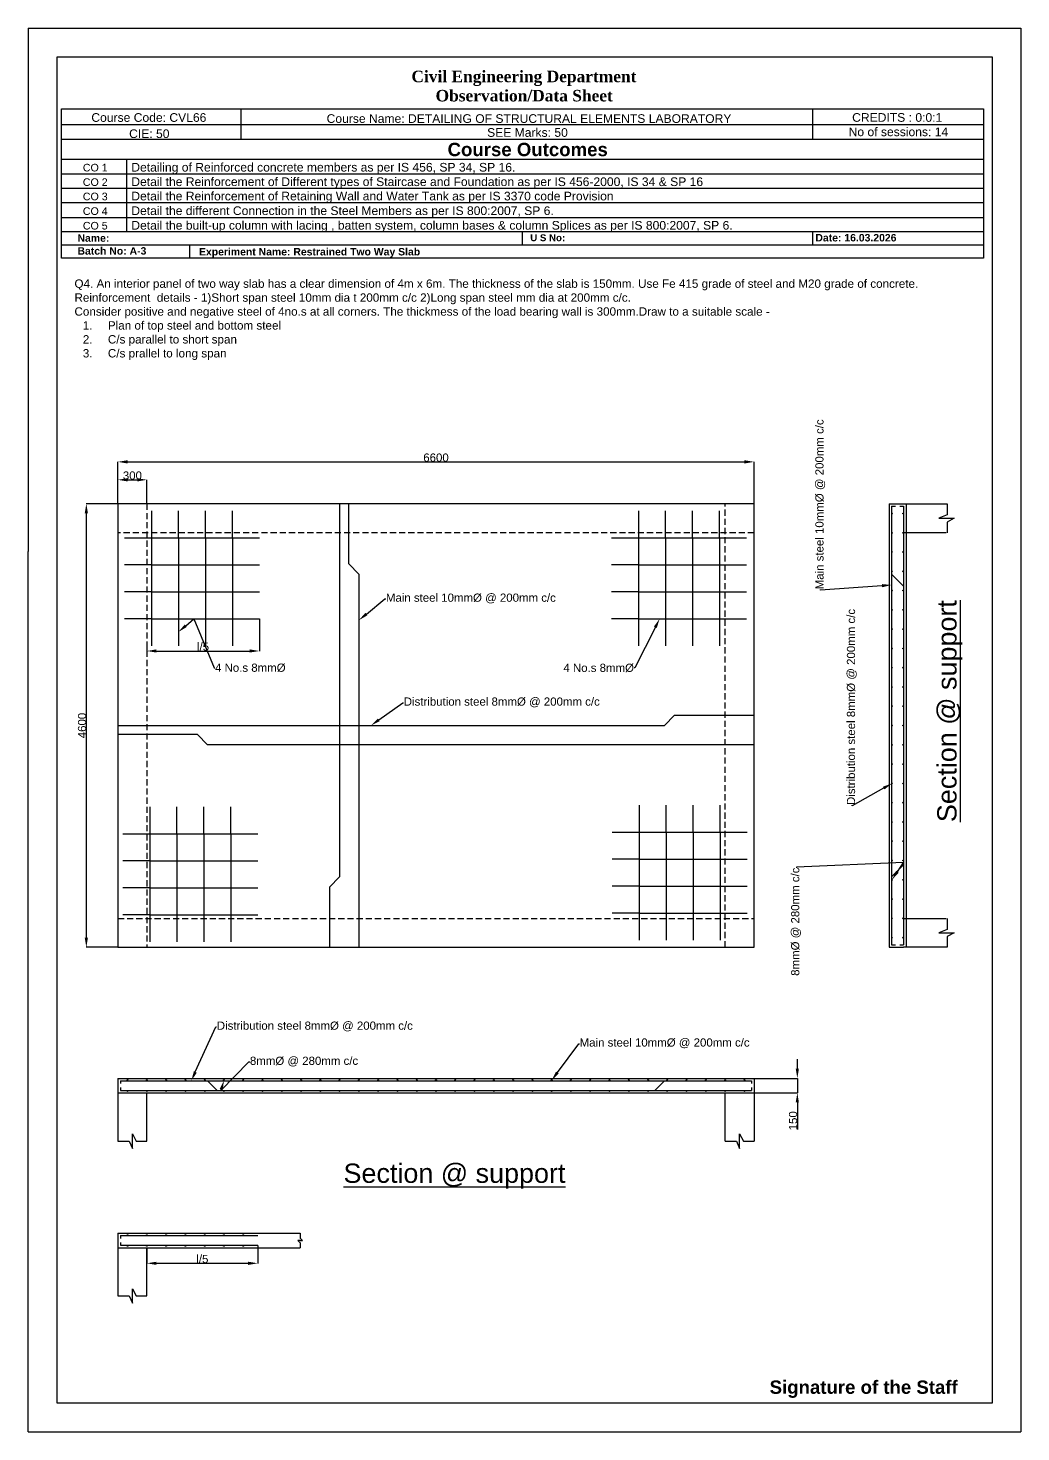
# Model space of a CAD drawing. Header units: millimetres. Extents: x 63881 to 155601, y 40204 to 62481.
# Drawn here: x 127480 to 137781, y 42380 to 56942 of the extents above; entities that cross this region are included whole.
import ezdxf
from ezdxf import colors
from ezdxf.entities.mleader import LeaderData, LeaderLine
from ezdxf.math import Vec2, Vec3

# ---------------------------------------------------------------- set-up
doc = ezdxf.new("R2010")
doc.units = ezdxf.units.MM
doc.linetypes.add('HIDDENX2', pattern=[19.05, 12.7, -6.35])
doc.styles.get("Standard").update_dxf_attribs({"font": 'arial.ttf'})
doc.dimstyles.new('ISO-25', dxfattribs={"dimtxt": 2.5, "dimasz": 2.5, "dimexe": 1.25, "dimexo": 0.625, "dimtad": 1, "dimtxsty": 'Standard', "dimcen": 2.5, "dimadec": 0, "dimazin": 0, "dimtfac": 1, "dimtmove": 0, "dimatfit": 3, "dimfxl": 1, "dimarcsym": 0})

# ---------------------------------------------------------------- blocks, each defined once
blk = doc.blocks.new('*D79')
at = {"color": 0, "lineweight": -2, "transparency": 16777216}
for p, q in [((128411, 52007), (128083, 52007)), ((128084, 51907), (128084, 47507)), ((128411, 47407), (128083, 47407))]:
    blk.add_line(p, q, dxfattribs=at)
at = {"color": 0, "transparency": 16777216}
for points in [[(128067, 51907), (128101, 51907), (128084, 52007)], [(128067, 47507), (128101, 47507), (128084, 47407)]]:
    blk.add_solid(points, dxfattribs=at)
at = {"layer": 'Defpoints', "color": 0, "transparency": 16777216}
for p in [(128412, 52007), (128084, 47407), (128412, 47407)]:
    blk.add_point(p, dxfattribs=at)
at = {"color": 0, "transparency": 16777216, "insert": (128040, 49707), "char_height": 85, "attachment_point": 5, "rotation": 90}
blk.add_mtext('4600', dxfattribs=at)
blk = doc.blocks.new('*D80')
at = {"color": 0, "lineweight": -2, "transparency": 16777216}
for p, q in [((128412, 52007), (128412, 52257)), ((128512, 52256), (128612, 52256)), ((128712, 52007), (128712, 52257))]:
    blk.add_line(p, q, dxfattribs=at)
at = {"color": 0, "transparency": 16777216}
for points in [[(128512, 52273), (128512, 52239), (128412, 52256)], [(128612, 52273), (128612, 52239), (128712, 52256)]]:
    blk.add_solid(points, dxfattribs=at)
at = {"layer": 'Defpoints', "color": 0, "transparency": 16777216}
for p in [(128712, 52256), (128412, 52007), (128712, 52007)]:
    blk.add_point(p, dxfattribs=at)
at = {"color": 0, "transparency": 16777216, "insert": (128562, 52300), "char_height": 85, "attachment_point": 5}
blk.add_mtext('300', dxfattribs=at)
blk = doc.blocks.new('*D81')
at = {"color": 0, "lineweight": -2, "transparency": 16777216}
for p, q in [((135461, 46147), (135461, 46247)), ((135013, 46047), (135462, 46047)), ((135461, 46047), (135461, 45897)), ((135013, 45897), (135462, 45897)), ((135461, 45797), (135461, 45517))]:
    blk.add_line(p, q, dxfattribs=at)
at = {"color": 0, "transparency": 16777216}
for points in [[(135444, 46147), (135477, 46147), (135461, 46047)], [(135444, 45797), (135477, 45797), (135461, 45897)]]:
    blk.add_solid(points, dxfattribs=at)
at = {"layer": 'Defpoints', "color": 0, "transparency": 16777216}
for p in [(135012, 46047), (135012, 45897), (135461, 45897)]:
    blk.add_point(p, dxfattribs=at)
at = {"color": 0, "transparency": 16777216, "insert": (135417, 45607), "char_height": 85, "attachment_point": 5, "rotation": 90}
blk.add_mtext('150', dxfattribs=at)
blk = doc.blocks.new('*D82')
at = {"color": 0, "lineweight": -2, "transparency": 16777216}
for p, q in [((128412, 52007), (128412, 52443)), ((128512, 52442), (134912, 52442)), ((135012, 52007), (135012, 52443))]:
    blk.add_line(p, q, dxfattribs=at)
at = {"color": 0, "transparency": 16777216}
for points in [[(128512, 52459), (128512, 52425), (128412, 52442)], [(134912, 52459), (134912, 52425), (135012, 52442)]]:
    blk.add_solid(points, dxfattribs=at)
at = {"layer": 'Defpoints', "color": 0, "transparency": 16777216}
for p in [(135012, 52442), (128412, 52007), (135012, 52007)]:
    blk.add_point(p, dxfattribs=at)
at = {"color": 0, "transparency": 16777216, "insert": (131712, 52486), "char_height": 85, "attachment_point": 5}
blk.add_mtext('6600', dxfattribs=at)
blk = doc.blocks.new('*D83')
at = {"color": 0, "lineweight": -2, "transparency": 16777216}
for p, q in [((129879, 50813), (129879, 50479)), ((128712, 50515), (128712, 50479)), ((128812, 50480), (129779, 50480))]:
    blk.add_line(p, q, dxfattribs=at)
at = {"color": 0, "transparency": 16777216}
for points in [[(128812, 50497), (128812, 50464), (128712, 50480)], [(129779, 50497), (129779, 50464), (129879, 50480)]]:
    blk.add_solid(points, dxfattribs=at)
at = {"layer": 'Defpoints', "color": 0, "transparency": 16777216}
for p in [(129879, 50814), (128712, 50516), (129879, 50480)]:
    blk.add_point(p, dxfattribs=at)
at = {"color": 0, "transparency": 16777216, "insert": (129295, 50525), "char_height": 85, "attachment_point": 5}
blk.add_mtext('l/5', dxfattribs=at)
blk = doc.blocks.new('*D84')
at = {"color": 0, "lineweight": -2, "transparency": 16777216}
for p, q in [((128712, 44290), (128712, 44127)), ((129863, 44315), (129863, 44127)), ((128812, 44129), (129763, 44129))]:
    blk.add_line(p, q, dxfattribs=at)
at = {"color": 0, "transparency": 16777216}
for points in [[(128812, 44145), (128812, 44112), (128712, 44129)], [(129763, 44145), (129763, 44112), (129863, 44129)]]:
    blk.add_solid(points, dxfattribs=at)
at = {"layer": 'Defpoints', "color": 0, "transparency": 16777216}
for p in [(128712, 44291), (129863, 44316), (129863, 44129)]:
    blk.add_point(p, dxfattribs=at)
at = {"color": 0, "transparency": 16777216, "insert": (129288, 44173), "char_height": 85, "attachment_point": 5}
blk.add_mtext('l/5', dxfattribs=at)

msp = doc.modelspace()

# ---------------------------------------------------------------- linework, layer by layer
for p, q in [((127479.625, 56941.805), (137780.584, 56941.805)), ((127479.625, 56941.805), (127479.625, 51513.917)), ((137780.584, 56941.805), (137780.584, 42379.594)), ((129688.75, 56105.671), (129688.75, 55786.643)), ((135618.685, 56105.671), (135618.685, 55786.643)), ((127825.474, 55940.053), (137391.895, 55940.053)), ((137391.895, 55786.643), (127825.474, 55786.643)), ((127825.474, 55580.697), (137391.895, 55580.697)), ((128501.722, 55580.697), (128501.722, 55428.088)), ((137391.895, 55428.088), (127825.474, 55428.088)), ((128501.722, 55428.088), (128501.722, 55280.302)), ((127825.474, 55280.302), (137391.895, 55280.302)), ((128501.722, 55280.302), (128501.722, 55130.141)), ((137391.895, 55130.141), (127825.474, 55130.141)), ((128501.722, 55130.141), (128501.722, 54976.975)), ((127825.474, 54976.975), (137391.895, 54976.975)), ((128501.722, 54976.975), (128501.722, 54827.002)), ((137391.895, 54827.002), (127825.474, 54827.002)), ((132607.927, 54693.098), (132607.927, 54827.002)), ((135621.184, 54693.098), (135621.184, 54827.002)), ((127825.474, 54693.098), (137391.895, 54693.098)), ((129157.549, 54556.633), (129157.549, 54693.098)), ((128411.923, 52006.875), (128411.923, 47406.875)), ((135011.923, 52006.875), (128411.923, 52006.875)), ((130711.923, 52006.875), (130711.923, 48136.875)), ((130805.857, 51382.941), (130805.857, 52006.875)), ((135011.923, 47406.875), (135011.923, 52006.875)), ((136413.855, 52006.875), (136413.855, 47406.875)), ((136413.855, 52006.875), (136563.855, 52006.875)), ((136563.855, 52006.875), (137013.855, 52006.875)), ((136588.855, 52006.875), (136588.855, 47406.875)), ((128759.027, 51934.055), (128759.027, 50534.055)), ((129039.027, 51654.055), (129039.027, 51934.055)), ((129319.027, 51654.055), (129319.027, 51934.055)), ((129599.027, 51654.055), (129599.027, 51934.055)), ((133812.738, 51935.188), (133812.738, 50535.188)), ((134092.738, 51655.188), (134092.738, 51935.188)), ((134372.738, 51655.188), (134372.738, 51935.188)), ((134652.738, 51655.188), (134652.738, 51935.188)), ((136438.855, 51981.875), (136438.855, 51276.875)), ((136438.855, 51981.875), (136478.855, 51981.875)), ((136523.855, 51981.875), (136563.855, 51981.875)), ((136563.855, 51981.875), (136563.855, 47431.875)), ((137005.855, 51706.875), (136555.855, 51706.875)), ((128479.027, 51654.055), (129879.027, 51654.055)), ((129039.027, 51654.055), (129039.027, 50534.055)), ((129319.027, 51654.055), (129319.027, 50534.055)), ((129599.027, 51654.055), (129599.027, 50534.055)), ((133532.738, 51655.188), (134932.738, 51655.188)), ((134092.738, 51655.188), (134092.738, 50535.188)), ((134372.738, 51655.188), (134372.738, 50535.188)), ((134652.738, 51655.188), (134652.738, 50535.188)), ((127479.625, 42379.594), (127479.625, 51513.917)), ((128759.027, 51374.055), (128479.027, 51374.055)), ((128759.027, 51374.055), (129879.027, 51374.055)), ((130911.923, 51276.875), (130805.857, 51382.941)), ((130911.923, 51276.875), (130911.923, 47406.875)), ((133812.738, 51375.188), (133532.738, 51375.188)), ((133812.738, 51375.188), (134932.738, 51375.188)), ((136438.855, 51276.875), (136438.855, 48136.875)), ((136438.855, 51276.875), (136563.855, 51151.875)), ((128759.027, 51094.055), (128479.027, 51094.055)), ((128759.027, 51094.055), (129879.027, 51094.055)), ((133812.738, 51095.188), (133532.738, 51095.188)), ((133812.738, 51095.188), (134932.738, 51095.188)), ((128759.027, 50814.055), (128479.027, 50814.055)), ((128759.027, 50814.055), (129879.027, 50814.055)), ((133812.738, 50815.188), (133532.738, 50815.188)), ((133812.738, 50815.188), (134932.738, 50815.188)), ((128711.923, 50531.143), (128711.923, 50500.586)), ((134081.923, 49706.875), (134187.989, 49812.941)), ((134187.989, 49812.941), (135011.923, 49812.941)), ((128411.923, 49706.875), (134081.923, 49706.875)), ((129235.857, 49612.941), (128411.923, 49612.941)), ((129341.923, 49506.875), (129235.857, 49612.941)), ((135011.923, 49506.875), (129341.923, 49506.875)), ((128743.274, 48864.511), (128743.274, 47464.511)), ((129023.274, 48584.511), (129023.274, 48864.511)), ((129303.274, 48584.511), (129303.274, 48864.511)), ((129583.274, 48584.511), (129583.274, 48864.511)), ((133819.146, 48880.065), (133819.146, 47480.065)), ((134099.146, 48600.065), (134099.146, 48880.065)), ((134379.146, 48600.065), (134379.146, 48880.065)), ((134659.146, 48600.065), (134659.146, 48880.065)), ((128463.274, 48584.511), (129863.274, 48584.511)), ((129023.274, 48584.511), (129023.274, 47464.511)), ((129303.274, 48584.511), (129303.274, 47464.511)), ((129583.274, 48584.511), (129583.274, 47464.511)), ((133539.146, 48600.065), (134939.146, 48600.065)), ((134099.146, 48600.065), (134099.146, 47480.065)), ((134379.146, 48600.065), (134379.146, 47480.065)), ((134659.146, 48600.065), (134659.146, 47480.065)), ((128743.274, 48304.511), (128463.274, 48304.511)), ((128743.274, 48304.511), (129863.274, 48304.511)), ((133819.146, 48320.065), (133539.146, 48320.065)), ((133819.146, 48320.065), (134939.146, 48320.065)), ((136438.855, 48136.875), (136563.855, 48261.875)), ((130711.923, 48136.875), (130605.857, 48030.809)), ((136438.855, 48136.875), (136438.855, 47431.875)), ((128743.274, 48024.511), (128463.274, 48024.511)), ((128743.274, 48024.511), (129863.274, 48024.511)), ((130605.857, 48030.809), (130605.857, 47406.875)), ((133819.146, 48040.065), (133539.146, 48040.065)), ((133819.146, 48040.065), (134939.146, 48040.065)), ((128743.274, 47744.511), (128463.274, 47744.511)), ((128743.274, 47744.511), (129863.274, 47744.511)), ((133819.146, 47760.065), (133539.146, 47760.065)), ((133819.146, 47760.065), (134939.146, 47760.065)), ((136555.855, 47706.875), (137005.855, 47706.875)), ((128411.923, 47406.875), (135011.923, 47406.875)), ((136413.855, 47406.875), (136563.855, 47406.875)), ((136438.855, 47431.875), (136478.855, 47431.875)), ((136523.855, 47431.875), (136563.855, 47431.875)), ((137013.855, 47406.875), (136563.855, 47406.875)), ((128411.923, 46047.304), (135011.923, 46047.304)), ((128411.923, 46047.304), (128411.923, 45897.304)), ((128436.923, 46022.304), (129341.923, 46022.304)), ((128436.923, 46022.304), (128436.923, 45992.304)), ((129341.923, 46022.304), (134081.923, 46022.304)), ((129341.923, 46022.304), (129441.923, 45922.304)), ((133981.923, 45922.304), (134081.923, 46022.304)), ((134081.923, 46022.304), (134986.923, 46022.304)), ((134986.923, 46022.304), (134986.923, 45992.304)), ((135011.923, 46047.304), (135011.923, 45897.304)), ((128411.923, 45897.304), (135011.923, 45897.304)), ((128411.923, 45897.304), (128411.923, 45397.304)), ((128436.923, 45952.304), (128436.923, 45922.304)), ((128436.923, 45922.304), (134986.923, 45922.304)), ((128711.923, 45397.304), (128711.923, 45897.304)), ((134711.923, 45397.304), (134711.923, 45897.304)), ((134986.923, 45952.304), (134986.923, 45922.304)), ((135011.923, 45897.304), (135011.923, 45397.304)), ((128411.923, 44440.691), (130301.58, 44440.691)), ((128411.923, 44440.691), (128411.923, 44290.691)), ((128436.923, 44415.691), (129341.923, 44415.691)), ((128436.923, 44415.691), (128436.923, 44385.691)), ((129341.923, 44415.691), (129863.274, 44415.691)), ((130301.58, 44440.691), (130301.509, 44389.658)), ((128411.923, 44290.691), (130301.371, 44290.691)), ((128411.923, 44290.691), (128411.923, 43790.691)), ((128436.923, 44345.691), (128436.923, 44315.691)), ((128436.923, 44315.691), (129863.274, 44315.691)), ((128711.923, 43790.691), (128711.923, 44290.691)), ((130301.476, 44365.691), (130277.476, 44365.691)), ((130277.476, 44365.691), (130301.442, 44341.725)), ((130301.442, 44341.725), (130301.371, 44290.691)), ((130301.476, 44365.691), (130325.476, 44365.691)), ((130325.476, 44365.691), (130301.509, 44389.658)), ((127479.625, 42379.594), (133941.026, 42379.594)), ((133941.026, 42379.594), (137780.584, 42379.594))]:
    msp.add_line(p, q)
at = {"linetype": 'HIDDENX2', "ltscale": 5}
for p, q in [((128711.923, 52006.875), (128711.923, 47406.875)), ((134711.923, 47406.875), (134711.923, 52006.875)), ((135011.923, 51706.875), (128411.923, 51706.875)), ((128411.923, 47706.875), (135011.923, 47706.875))]:
    msp.add_line(p, q, dxfattribs=at)
for points in [[(127781.219, 56644.028), (137480.809, 56644.028), (137480.809, 42679.443), (127781.219, 42679.443)], [(127825.474, 56105.671), (137391.895, 56105.671), (137391.895, 54556.633), (127825.474, 54556.633)]]:
    msp.add_lwpolyline(points, close=True)
for points in [[(137013.855, 52006.875), (137013.855, 51890.94), (136928.193, 51858.266), (137088.019, 51858), (137013.855, 51818.079), (137013.855, 51706.875)], [(137013.855, 47706.875), (137013.855, 47590.94), (136928.193, 47558.266), (137088.019, 47558), (137013.855, 47518.079), (137013.855, 47406.875)], [(128410.673, 45397.304), (128529.107, 45397.304), (128561.855, 45320.275), (128562.048, 45471.468), (128601.968, 45397.304), (128711.923, 45397.304)], [(134710.673, 45397.304), (134829.107, 45397.304), (134861.855, 45320.275), (134862.048, 45471.468), (134901.968, 45397.304), (135011.923, 45397.304)], [(128410.673, 43790.691), (128529.107, 43790.691), (128561.855, 43713.663), (128562.048, 43864.856), (128601.968, 43790.691), (128711.923, 43790.691)]]:
    msp.add_lwpolyline(points)
for centre, radius in [((136442.855, 51906.853), 4), ((136559.855, 51906.853), 4), ((136442.855, 51706.875), 4), ((136559.855, 51706.875), 4), ((136442.855, 51506.875), 4), ((136559.855, 51506.875), 4), ((136442.855, 51306.875), 4), ((136559.855, 51306.875), 4), ((136442.855, 51106.875), 4), ((136559.855, 51106.875), 4), ((136442.855, 50906.875), 4), ((136559.855, 50906.875), 4), ((136442.855, 50706.875), 4), ((136559.855, 50706.875), 4), ((136442.855, 50506.875), 4), ((136559.855, 50506.875), 4), ((136442.855, 50306.875), 4), ((136559.855, 50306.875), 4), ((136442.855, 50106.875), 4), ((136559.855, 50106.875), 4), ((136442.855, 49906.875), 4), ((136559.855, 49906.875), 4), ((136442.855, 49706.875), 4), ((136559.855, 49706.875), 4), ((136442.855, 49506.875), 4), ((136559.855, 49506.875), 4), ((136442.855, 49306.875), 4), ((136559.855, 49306.875), 4), ((136442.855, 49106.875), 4), ((136559.855, 49106.875), 4), ((136442.855, 48906.875), 4), ((136559.855, 48906.875), 4), ((136442.855, 48706.875), 4), ((136559.855, 48706.875), 4), ((136442.855, 48506.875), 4), ((136559.855, 48506.875), 4), ((136442.855, 48306.875), 4), ((136559.855, 48306.875), 4), ((136442.855, 48106.875), 4), ((136559.855, 48106.875), 4), ((136442.855, 47906.875), 4), ((136559.855, 47906.875), 4), ((136442.855, 47706.875), 4), ((136559.855, 47706.875), 4), ((136442.855, 47506.875), 4), ((136559.855, 47506.875), 4), ((128511.923, 46027.304), 5), ((128711.923, 46027.304), 5), ((128911.923, 46027.304), 5), ((129111.923, 46027.304), 5), ((129311.923, 46027.304), 5), ((129511.923, 46027.304), 5), ((129711.923, 46027.304), 5), ((129911.923, 46027.304), 5), ((130111.923, 46027.304), 5), ((130311.923, 46027.304), 5), ((130511.923, 46027.304), 5), ((130711.923, 46027.304), 5), ((130911.923, 46027.304), 5), ((131111.923, 46027.304), 5), ((131311.923, 46027.304), 5), ((131511.923, 46027.304), 5), ((131711.923, 46027.304), 5), ((131911.923, 46027.304), 5), ((132111.923, 46027.304), 5), ((132311.923, 46027.304), 5), ((132511.923, 46027.304), 5), ((132711.923, 46027.304), 5), ((132911.923, 46027.304), 5), ((133111.923, 46027.304), 5), ((133311.923, 46027.304), 5), ((133511.923, 46027.304), 5), ((133711.923, 46027.304), 5), ((133911.923, 46027.304), 5), ((134111.923, 46027.304), 5), ((134311.923, 46027.304), 5), ((134511.923, 46027.304), 5), ((134711.923, 46027.304), 5), ((134911.923, 46027.304), 5), ((128511.923, 45917.304), 5), ((128711.923, 45917.304), 5), ((128911.923, 45917.304), 5), ((129111.923, 45917.304), 5), ((129311.923, 45917.304), 5), ((129511.923, 45917.304), 5), ((129711.923, 45917.304), 5), ((129911.923, 45917.304), 5), ((130111.923, 45917.304), 5), ((130311.923, 45917.304), 5), ((130511.923, 45917.304), 5), ((130711.923, 45917.304), 5), ((130911.923, 45917.304), 5), ((131111.923, 45917.304), 5), ((131311.923, 45917.304), 5), ((131511.923, 45917.304), 5), ((131711.923, 45917.304), 5), ((131911.923, 45917.304), 5), ((132111.923, 45917.304), 5), ((132311.923, 45917.304), 5), ((132511.923, 45917.304), 5), ((132711.923, 45917.304), 5), ((132911.923, 45917.304), 5), ((133111.923, 45917.304), 5), ((133311.923, 45917.304), 5), ((133511.923, 45917.304), 5), ((133711.923, 45917.304), 5), ((133911.923, 45917.304), 5), ((134111.923, 45917.304), 5), ((134311.923, 45917.304), 5), ((134511.923, 45917.304), 5), ((134711.923, 45917.304), 5), ((134911.923, 45917.304), 5), ((128511.923, 44420.691), 5), ((128711.923, 44420.691), 5), ((128911.923, 44420.691), 5), ((129111.923, 44420.691), 5), ((129311.923, 44420.691), 5), ((129511.923, 44420.691), 5), ((129711.923, 44420.691), 5), ((128511.923, 44310.691), 5), ((128711.923, 44310.691), 5), ((128911.923, 44310.691), 5), ((129111.923, 44310.691), 5), ((129311.923, 44310.691), 5), ((129511.923, 44310.691), 5), ((129711.923, 44310.691), 5)]:
    msp.add_circle(centre, radius)

# ---------------------------------------------------------------- texts
at = {"attachment_point": 1}
for s, width, gutter_width, heights, insert, char_height in [('\\pxqc;{\\fBookman Old Style|b0|i0|c0|p18;\\H1.16667x;         \\fBookman Old Style|b1|i0|c0|p18;\\H1.14285x;       Civil Engineering Department\\P               Observation/Data Sheet}', 4549.16349, 447.888, [0], (130014.059, 56499.751), 89.577684), ('Course Code: CVL66', 4208.32486, 449.427, [0], (128136.143, 56059.07), 89.88545), ('Course Name: DETAILING OF STRUCTURAL ELEMENTS LABORATORY', 4208.32486, 449.427, [0], (130577.202, 56048.049), 89.88545), ('CREDITS : 0:0:1', 4208.32486, 449.427, [0], (136029.473, 56059.643), 89.88545), ('CIE: 50', 4208.32486, 449.427, [0], (128527.938, 55891.09), 89.8855), ('SEE Marks: 50', 4208.32486, 449.427, [0], (132242.175, 55903.623), 89.88545), ('No of sessions: 14', 4208.32486, 449.427, [0], (135993.134, 55910.414), 89.88545), ('{\\fArial|b1|i0|c0|p34;Course Outcomes}', 4208.32486, 449.427, [0], (131832.092, 55751.542), 138.17098), ('CO 1', 3697.90486, 394.917, [0], (128047.921, 55533.646), 78.9834), ('Detailing of Reinforced concrete members as per IS 456, SP 34, SP 16.', 4208.32486, 449.427, [0], (128550.825, 55543.214), 89.88545), ('CO 2', 3697.90486, 394.917, [0], (128047.921, 55383.448), 78.9834), ('Detail the Reinforcement of Different types of Staircase and Foundation as per IS 456-2000, IS 34 & SP 16', 7271.88965, 449.427, [0], (128550.825, 55393.017), 89.885454), ('CO 3', 3697.90486, 394.917, [0], (128047.921, 55234.475), 78.9834), ('Detail the Reinforcement of Retaining Wall and Water Tank as per IS 3370 code Provision', 6337.96229, 449.427, [0], (128550.825, 55244.043), 89.88545), ('CO 4', 3697.90486, 394.917, [0], (128047.921, 55082.812), 78.9834), ('Detail the different Connection in the Steel Members as per IS 800:2007, SP 6.', 5538.46387, 449.427, [0], (128550.825, 55092.38), 89.88545), ('CO 5', 3697.90486, 394.917, [0], (128047.921, 54931.242), 78.9834), ('Detail the built-up column with lacing , batten system, column bases & column Splices as per IS 800:2007, SP 6.', 7462.92025, 449.427, [0], (128550.825, 54940.811), 89.885454), ('{\\fArial|b1|i0|c0|p34;Name: }', 4208.32486, 449.427, [0], (127992.37, 54802.529), 77.37575), ('{\\fArial|b1|i0|c0|p34;U S No: }', 4208.32486, 449.427, [0], (132689.524, 54802.82), 71.84891), ('{\\fArial|b1|i0|c0|p34;Date: 16.03.2026}', 4208.32486, 449.427, [0], (135648.257, 54805.91), 77.37575), ('{\\fArial|b1|i0|c0|p34;Batch No: A-3}', 4208.32486, 449.427, [0], (127992.37, 54669.057), 77.37575), ('{\\fArial|b1|i0|c0|p34;Experiment Name: Restrained Two Way Slab}', 4208.32486, 449.427, [0], (129253.034, 54660.714), 77.37575), ('Q4. An interior panel of two way slab has a clear dimension of 4m x 6m. The thickness of the slab is 150mm. Use Fe 415 grade of steel and M20 grade of concrete. Reinforcement  details - 1)Short span steel 10mm dia t 200mm c/c 2)Long span steel mm dia at 200mm c/c. \\PConsider positive and negative steel of 4no.s at all corners. The thickmess of the load bearing wall is 300mm.Draw to a suitable scale -\\P\\pxi-3,l4,t4;1.^IPlan of top steel and bottom steel\\P2.^IC/s parallel to short span \\P3.^IC/s prallel to long span', 9473.25673, 433.347, [1005.501], (127960.944, 54334.267), 86.669421), ('{\\LSection @ support}', 4189.60473, 12.5, [0], (130752.233, 45163.167), 200), ('{\\fArial|b1|i0|c0|p34;Signature of the Staff}', 4208.32486, 449.427, [0], (135173.292, 42912.991), 138.17098)]:
    msp.add_mtext_dynamic_manual_height_columns(s, width=width, gutter_width=gutter_width, heights=heights, dxfattribs=dict(at, insert=insert, char_height=char_height))
at = {"insert": (136912.501, 48705.11), "char_height": 200, "attachment_point": 1, "rotation": 90}
msp.add_mtext_dynamic_manual_height_columns('{\\LSection @ support}', width=4189.60473, gutter_width=12.5, heights=[0], dxfattribs=at)

# ---------------------------------------------------------------- dimensions: what is measured, and where the dimension line sits
for base, p2, picture, middle in [((135011.923, 52441.892), (135011.923, 52006.875), '*D82', (131711.923, 52485.916)), ((128711.923, 52256.119), (128711.923, 52006.875), '*D80', (128561.923, 52300.172))]:
    dim = msp.add_linear_dim(base=base, p1=(128411.923, 52006.875), p2=p2, dimstyle='ISO-25', override={"dimtxt": 85, "dimasz": 100})
    dim.commit()
    dim.dimension.update_dxf_attribs({"geometry": picture, "text_midpoint": middle})
for base, p1, p2, picture, middle in [((128083.899, 47406.875), (128411.923, 52006.875), (128411.923, 47406.875), '*D79', (128039.875, 49706.875)), ((135460.611, 45897.304), (135011.923, 46047.304), (135011.923, 45897.304), '*D81', (135416.587, 45606.924))]:
    dim = msp.add_linear_dim(base=base, p1=p1, p2=p2, angle=90, dimstyle='ISO-25', override={"dimtxt": 85, "dimasz": 100})
    dim.commit()
    dim.dimension.update_dxf_attribs({"geometry": picture, "text_midpoint": middle})
for base, p1, p2, picture, middle in [((129879.027, 50480.391), (128711.923, 50515.864), (129879.027, 50814.055), '*D83', (129295.475, 50524.966)), ((129863.274, 44128.556), (128711.923, 44290.691), (129863.274, 44315.691), '*D84', (129287.598, 44173.131))]:
    dim = msp.add_linear_dim(base=base, p1=p1, p2=p2, text='l/5', dimstyle='ISO-25', override={"dimtxt": 85, "dimasz": 100})
    dim.commit()
    dim.dimension.update_dxf_attribs({"geometry": picture, "text_midpoint": middle})

# ---------------------------------------------------------------- leaders
ml = msp.add_multileader_mtext('Standard')
ml.set_content('{\\C256;Main steel 10mm%%C @ 200mm c/c}', color=256)
ml.set_leader_properties()
ml.build(insert=Vec2(0, 0))
ml.multileader.update_dxf_attribs({"arrow_head_size": 100})
ctx = ml.context
ctx.base_point, ctx.char_height, ctx.arrow_head_size, ctx.plane_origin, ctx.plane_x_axis, ctx.plane_y_axis = Vec3(135702.54, 51117.655), 85, 100, Vec3(136438.855, 51165.332), Vec3(0, 1), Vec3(-1, 0)
notes = []
notes.append((ctx, [(1, (1, 1, 0), (135702.54, 51109.655), (0, 1), 8, [(0, [(136438.855, 51165.332)], 0, [])])]))
ctx.mtext.insert, ctx.mtext.text_direction, ctx.mtext.rotation, ctx.mtext.flow_direction = Vec3(135647.545, 51119.655), Vec3(0, 1), 1.570796327, 5
ml = msp.add_multileader_mtext('Standard')
ml.set_content('Main steel 10mm%%C @ 200mm c/c', color=256)
ml.set_leader_properties()
ml.build(insert=Vec2(0, 0))
ml.multileader.update_dxf_attribs({"arrow_head_size": 100})
ctx = ml.context
ctx.base_point, ctx.char_height, ctx.arrow_head_size, ctx.plane_origin = Vec3(131190.235, 51021.021), 85, 100, Vec3(130911.923, 50799.485)
notes.append((ctx, [(0, (1, 1, 0), (131182.235, 51021.021), (1, 0), 8, [(0, [(130911.923, 50799.485)], 0, [])])]))
ctx.mtext.insert, ctx.mtext.flow_direction = Vec3(131192.235, 51076.016), 5
ml = msp.add_multileader_mtext('Standard')
ml.set_content('{\\C256;Distribution steel 8mm%%C @ 200mm c/c}', color=256)
ml.set_leader_properties()
ml.build(insert=Vec2(0, 0))
ml.multileader.update_dxf_attribs({"arrow_head_size": 100})
ctx = ml.context
ctx.base_point, ctx.char_height, ctx.arrow_head_size, ctx.plane_origin, ctx.plane_x_axis, ctx.plane_y_axis = Vec3(136029.795, 48880.648), 85, 100, Vec3(136442.855, 49106.875), Vec3(0, 1), Vec3(-1, 0)
notes.append((ctx, [(1, (1, 1, 0), (136029.795, 48872.648), (0, 1), 8, [(0, [(136442.855, 49106.875)], 0, [])])]))
ctx.mtext.insert, ctx.mtext.text_direction, ctx.mtext.rotation, ctx.mtext.flow_direction = Vec3(135974.8, 48882.648), Vec3(0, 1), 1.570796327, 5
ml = msp.add_multileader_mtext('Standard')
ml.set_content('4 No.s 8mm%%C', color=256)
ml.set_leader_properties()
ml.build(insert=Vec2(0, 0))
ml.multileader.update_dxf_attribs({"arrow_head_size": 100})
ctx = ml.context
ctx.base_point, ctx.char_height, ctx.arrow_head_size, ctx.plane_origin = Vec3(129417.227, 50305.341), 85, 100, Vec3(129191.923, 50848.875)
notes.append((ctx, [(0, (1, 1, 0), (129409.227, 50305.341), (1, 0), 8, [(1, [(129039.027, 50677.392), (129200.18, 50814.055)], 0, [])])]))
ctx.mtext.insert, ctx.mtext.flow_direction = Vec3(129419.227, 50349.551), 5
ml = msp.add_multileader_mtext('Standard')
ml.set_content('4 No.s 8mm%%C', color=256)
ml.set_leader_properties()
ml.build(insert=Vec2(0, 0))
ml.multileader.update_dxf_attribs({"arrow_head_size": 100})
ctx = ml.context
ctx.base_point, ctx.char_height, ctx.arrow_head_size, ctx.plane_origin = Vec3(133037.518, 50304.166), 85, 100, Vec3(134156.916, 50847.7)
ctx.text_align_type = 2
notes.append((ctx, [(1, (1, 1, 0), (133776.019, 50304.166), (-1, 0), 8, [(0, [(134032.388, 50815.188)], 0, [])])]))
ctx.mtext.insert, ctx.mtext.alignment, ctx.mtext.flow_direction = Vec3(133766.019, 50348.377), 3, 5
ml = msp.add_multileader_mtext('Standard')
ml.set_content('Distribution steel 8mm%%C @ 200mm c/c', color=256)
ml.set_leader_properties()
ml.build(insert=Vec2(0, 0))
ml.multileader.update_dxf_attribs({"arrow_head_size": 100})
ctx = ml.context
ctx.base_point, ctx.char_height, ctx.arrow_head_size, ctx.plane_origin = Vec3(131375.533, 49943.098), 85, 100, Vec3(131036.645, 49706.875)
notes.append((ctx, [(0, (1, 1, 0), (131367.533, 49943.098), (1, 0), 8, [(0, [(131036.645, 49706.875)], 0, [])])]))
ctx.mtext.insert, ctx.mtext.flow_direction = Vec3(131377.533, 49998.093), 5
ml = msp.add_multileader_mtext('Standard')
ml.set_content('8mm%%C @ 280mm c/c', color=256)
ml.set_leader_properties()
ml.build(insert=Vec2(0, 0))
ml.multileader.update_dxf_attribs({"arrow_head_size": 100})
ctx = ml.context
ctx.base_point, ctx.char_height, ctx.arrow_head_size, ctx.plane_origin, ctx.plane_x_axis, ctx.plane_y_axis = Vec3(135450.948, 47108.622), 85, 100, Vec3(136442.855, 48106.875), Vec3(0, 1), Vec3(-1, 0)
notes.append((ctx, [(0, (1, 1, 0), (135450.948, 48238.146), (0, -1), 8, [(1, [(136442.855, 48106.875), (136563.855, 48285.146)], 0, [])])]))
ctx.mtext.insert, ctx.mtext.text_direction, ctx.mtext.rotation, ctx.mtext.flow_direction = Vec3(135395.953, 47110.622), Vec3(0, 1), 1.570796327, 5
ml = msp.add_multileader_mtext('Standard')
ml.set_content('{\\C256;Distribution steel 8mm%%C @ 200mm c/c}', color=256)
ml.set_leader_properties()
ml.build(insert=Vec2(0, 0))
ml.multileader.update_dxf_attribs({"arrow_head_size": 100})
ctx = ml.context
ctx.base_point, ctx.char_height, ctx.arrow_head_size, ctx.plane_origin = Vec3(129435.91, 46581.5), 85, 100, Vec3(129173.333, 46022.304)
notes.append((ctx, [(0, (1, 1, 0), (129427.91, 46581.5), (1, 0), 8, [(0, [(129173.333, 46022.304)], 0, [])])]))
ctx.mtext.insert, ctx.mtext.flow_direction = Vec3(129437.91, 46636.495), 5
ml = msp.add_multileader_mtext('Standard')
ml.set_content('{\\C256;Main steel 10mm%%C @ 200mm c/c}', color=256)
ml.set_leader_properties()
ml.build(insert=Vec2(0, 0))
ml.multileader.update_dxf_attribs({"arrow_head_size": 100})
ctx = ml.context
ctx.base_point, ctx.char_height, ctx.arrow_head_size, ctx.plane_origin = Vec3(133200.176, 46406.76), 85, 100, Vec3(132969.317, 46022.304)
notes.append((ctx, [(0, (1, 1, 0), (133192.176, 46406.76), (1, 0), 8, [(0, [(132911.923, 46027.304)], 0, [])])]))
ctx.mtext.insert, ctx.mtext.flow_direction = Vec3(133202.176, 46461.755), 5
ml = msp.add_multileader_mtext('Standard')
ml.set_content('8mm%%C @ 280mm c/c', color=256)
ml.set_leader_properties()
ml.build(insert=Vec2(0, 0))
ml.multileader.update_dxf_attribs({"arrow_head_size": 100})
ctx = ml.context
ctx.base_point, ctx.char_height, ctx.arrow_head_size, ctx.plane_origin = Vec3(129779.418, 46216.932), 85, 100, Vec3(129511.923, 46027.304)
notes.append((ctx, [(0, (1, 1, 0), (129771.418, 46216.932), (1, 0), 8, [(1, [(129511.923, 46027.304), (129480.809, 45922.304)], 0, [])])]))
ctx.mtext.insert, ctx.mtext.flow_direction = Vec3(129781.418, 46271.926), 5
for ctx, leaders in notes:
    for number, flags, end, landing, length, lines in leaders:
        leader = LeaderData()
        leader.index, (leader.has_last_leader_line, leader.has_dogleg_vector, leader.attachment_direction) = number, flags
        leader.last_leader_point, leader.dogleg_vector, leader.dogleg_length = Vec3(end), Vec3(landing), length
        for number, points, colour, breaks in lines:
            line = LeaderLine()
            line.index, line.vertices, line.color, line.breaks = number, Vec3.list(points), colors.encode_raw_color(colour), breaks
            leader.lines.append(line)
        ctx.leaders.append(leader)

doc.saveas('drawing.dxf')
